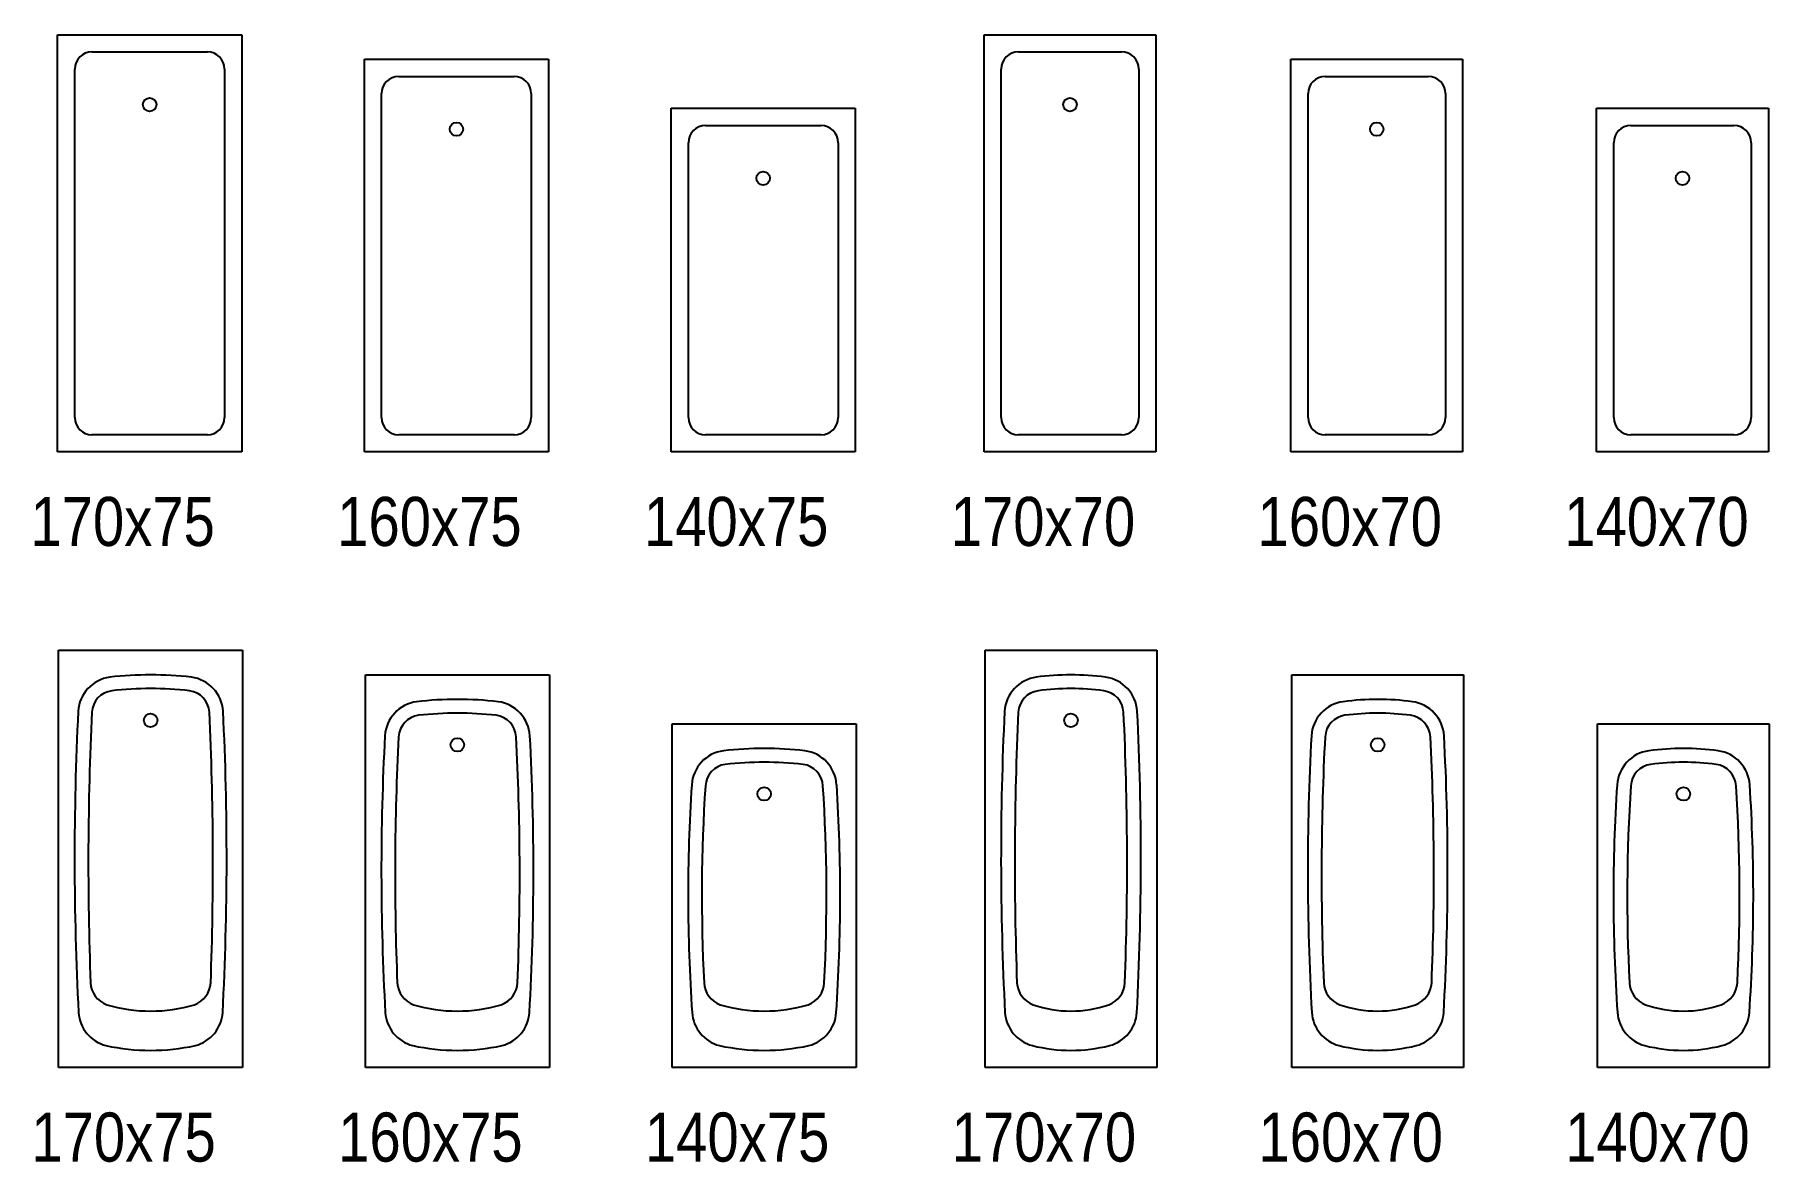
# Model space of a CAD drawing. Header units: millimetres. Extents: x 169.18 to 176.25, y 126.11 to 130.7.
import ezdxf

# ---------------------------------------------------------------- set-up
doc = ezdxf.new("R2010")
doc.units = ezdxf.units.MM
doc.layers.add('www.dwgautocad.com', color=7, linetype='Continuous')
doc.styles.get("Standard").update_dxf_attribs({"font": 'ARIALN.TTF'})

# ---------------------------------------------------------------- blocks, each defined once
blk = doc.blocks.new('A$C458A75AE')
blk.add_line((0.7, 0), (0, 0))
at = {"layer": 'www.dwgautocad.com'}
for p, q in [((0, 0), (0, 1.4)), ((0, 1.4), (0.7, 1.4)), ((0.7, 1.4), (0.7, 0))]:
    blk.add_line(p, q, dxfattribs=at)
blk.add_circle((0.35, 1.115), 0.0275, dxfattribs=at)
for centre, radius, start, end in [((0.2293, 1.1421), 0.15, 97.82457, 176.29967), ((0.35, 0.2256), 1.0744, 89.99969, 97.5485), ((0.35, 0.2256), 1.0744, 82.4515, 90.00031), ((0.4707, 1.1421), 0.15, 3.70033, 82.17543), ((0.2293, 1.1421), 0.094, 97.82457, 176.29967), ((0.35, 0.2256), 1.0184, 89.99968, 97.53274), ((0.35, 0.2256), 1.0184, 82.46726, 90.00032), ((0.4707, 1.1421), 0.094, 3.70033, 82.17543), ((7.065, 0.7), 7, 176.29967, 183.89471), ((7.065, 0.7), 6.944, 176.29967, 182.9309), ((-6.365, 0.7), 6.944, 357.0691, 3.70033), ((-6.365, 0.7), 7, 356.10529, 3.70033), ((0.23, 0.3501), 0.1, 182.9309, 250.22209), ((0.47, 0.3501), 0.1, 289.77791, 357.0691), ((0.2308, 0.2347), 0.15, 183.89471, 255.30141), ((0.35, 0.6989), 0.4689, 250.84815, 270.00446), ((0.35, 0.6989), 0.4689, 269.99554, 289.15185), ((0.4692, 0.2347), 0.15, 284.69859, 356.10529), ((0.35, 0.7092), 0.6392, 255.76212, 270.00181), ((0.35, 0.7092), 0.6392, 269.99819, 284.23788)]:
    blk.add_arc(centre, radius, start, end, dxfattribs=at)
blk = doc.blocks.new('A$C251D596E')
at = {"layer": 'www.dwgautocad.com'}
for p, q in [((0, 1.7), (0.7, 1.7)), ((0, 0), (0, 1.7)), ((0.7, 1.7), (0.7, 0)), ((0.7, 0), (0, 0))]:
    blk.add_line(p, q, dxfattribs=at)
blk.add_circle((0.35, 1.415), 0.0275, dxfattribs=at)
for centre, radius, start, end in [((0.2293, 1.4421), 0.15, 97.82457, 176.29967), ((0.35, 0.5256), 1.0744, 89.99969, 97.5485), ((0.35, 0.5256), 1.0744, 82.4515, 90.00031), ((0.4707, 1.4421), 0.15, 3.70033, 82.17543), ((0.2293, 1.4421), 0.094, 97.82457, 176.29967), ((0.35, 0.5256), 1.0184, 89.99968, 97.53274), ((0.35, 0.5256), 1.0184, 82.46726, 90.00032), ((0.4707, 1.4421), 0.094, 3.70033, 82.17543), ((12.3216, 0.8538), 12.2566, 177.20377, 182.94309), ((13.2155, 0.8326), 13.0945, 177.30557, 182.13423), ((-12.5155, 0.8326), 13.0945, 357.86577, 2.69443), ((-11.6216, 0.8538), 12.2566, 357.05691, 2.79623), ((0.23, 0.3501), 0.1, 182.9309, 250.22209), ((0.47, 0.3501), 0.1, 289.77791, 357.0691), ((0.2308, 0.2347), 0.15, 183.89471, 255.30141), ((0.35, 0.6989), 0.4689, 250.84815, 270.00446), ((0.35, 0.6989), 0.4689, 269.99554, 289.15185), ((0.4692, 0.2347), 0.15, 284.69859, 356.10529), ((0.35, 0.7092), 0.6392, 255.76212, 270.00181), ((0.35, 0.7092), 0.6392, 269.99819, 284.23788)]:
    blk.add_arc(centre, radius, start, end, dxfattribs=at)
blk = doc.blocks.new('A$C2E0C6F2E')
at = {"layer": 'www.dwgautocad.com'}
for p, q in [((0, 0), (0, 1.6)), ((0, 1.6), (0.7, 1.6)), ((0.7, 1.6), (0.7, 0)), ((0.7, 0), (0, 0))]:
    blk.add_line(p, q, dxfattribs=at)
blk.add_circle((0.35, 1.315), 0.0275, dxfattribs=at)
for centre, radius, start, end in [((0.2293, 1.3421), 0.15, 97.82457, 176.29967), ((0.35, 0.4256), 1.0744, 89.99969, 97.5485), ((0.35, 0.4256), 1.0744, 82.4515, 90.00031), ((0.4707, 1.3421), 0.15, 3.70033, 82.17543), ((0.2293, 1.3421), 0.094, 97.82457, 176.29967), ((0.35, 0.4256), 1.0184, 89.99968, 97.53274), ((0.35, 0.4256), 1.0184, 82.46726, 90.00032), ((0.4707, 1.3421), 0.094, 3.70033, 82.17543), ((10.4067, 0.8026), 10.3417, 176.95583, 183.20405), ((10.9502, 0.7884), 10.8292, 177.03708, 182.34688), ((-10.2502, 0.7884), 10.8292, 357.65312, 2.96292), ((-9.7067, 0.8026), 10.3417, 356.79595, 3.04417), ((0.23, 0.3501), 0.1, 182.9309, 250.22209), ((0.47, 0.3501), 0.1, 289.77791, 357.0691), ((0.2308, 0.2347), 0.15, 183.89471, 255.30141), ((0.35, 0.6989), 0.4689, 250.84815, 270.00446), ((0.35, 0.6989), 0.4689, 269.99554, 289.15185), ((0.4692, 0.2347), 0.15, 284.69859, 356.10529), ((0.35, 0.7092), 0.6392, 255.76212, 270.00181), ((0.35, 0.7092), 0.6392, 269.99819, 284.23788)]:
    blk.add_arc(centre, radius, start, end, dxfattribs=at)
blk = doc.blocks.new('A$C57724086')
at = {"layer": 'www.dwgautocad.com'}
for p, q in [((0, 0), (0, 1.7)), ((0, 1.7), (0.75, 1.7)), ((0.75, 1.7), (0.75, 0)), ((0.75, 0), (0, 0))]:
    blk.add_line(p, q, dxfattribs=at)
blk.add_circle((0.375, 1.415), 0.0275, dxfattribs=at)
for centre, radius, start, end in [((0.2293, 1.4421), 0.15, 97.82457, 176.29967), ((0.375, 0.1136), 1.4864, 89.99877, 96.41619), ((0.375, 0.1136), 1.4864, 83.58381, 90.00123), ((0.5207, 1.4421), 0.15, 3.70033, 82.17543), ((0.2293, 1.4421), 0.094, 97.82457, 176.29967), ((0.375, 0.1107), 1.4333, 89.99873, 96.34838), ((0.375, 0.1107), 1.4333, 83.65162, 90.00127), ((0.5207, 1.4421), 0.094, 3.70033, 82.17543), ((12.3216, 0.8538), 12.2566, 177.20377, 182.94309), ((13.2155, 0.8326), 13.0945, 177.30557, 182.13423), ((-12.4655, 0.8326), 13.0945, 357.86577, 2.69443), ((-11.5716, 0.8538), 12.2566, 357.05691, 2.79623), ((0.23, 0.3501), 0.1, 182.9309, 250.22209), ((0.52, 0.3501), 0.1, 289.77791, 357.0691), ((0.2308, 0.2347), 0.15, 183.89471, 255.30141), ((0.3748, 0.858), 0.628, 253.47012, 270.01863), ((0.3752, 0.858), 0.628, 269.98137, 286.52988), ((0.5192, 0.2347), 0.15, 284.69859, 356.10529), ((0.3749, 0.9245), 0.8545, 257.69314, 270.00758), ((0.3751, 0.9245), 0.8545, 269.99242, 282.30686)]:
    blk.add_arc(centre, radius, start, end, dxfattribs=at)
blk = doc.blocks.new('A$C10014F18')
at = {"layer": 'www.dwgautocad.com'}
for p, q in [((0, 0), (0, 1.6)), ((0, 1.6), (0.75, 1.6)), ((0.75, 1.6), (0.75, 0)), ((0.75, 0), (0, 0))]:
    blk.add_line(p, q, dxfattribs=at)
blk.add_circle((0.375, 1.315), 0.0275, dxfattribs=at)
for centre, radius, start, end in [((0.2293, 1.3421), 0.15, 97.82457, 176.29967), ((0.375, 0.0136), 1.4864, 89.99877, 96.41619), ((0.375, 0.0136), 1.4864, 83.58381, 90.00123), ((0.5207, 1.3421), 0.15, 3.70033, 82.17543), ((0.2293, 1.3421), 0.094, 97.82457, 176.29967), ((0.375, 0.0107), 1.4333, 89.99873, 96.34838), ((0.375, 0.0107), 1.4333, 83.65162, 90.00127), ((0.5207, 1.3421), 0.094, 3.70033, 82.17543), ((10.4067, 0.8026), 10.3417, 176.95583, 183.20405), ((10.9502, 0.7884), 10.8292, 177.03708, 182.34688), ((-10.2002, 0.7884), 10.8292, 357.65312, 2.96292), ((-9.6567, 0.8026), 10.3417, 356.79595, 3.04417), ((0.23, 0.3501), 0.1, 182.9309, 250.22209), ((0.52, 0.3501), 0.1, 289.77791, 357.0691), ((0.2308, 0.2347), 0.15, 183.89471, 255.30141), ((0.3748, 0.858), 0.628, 253.47012, 270.01863), ((0.3752, 0.858), 0.628, 269.98137, 286.52988), ((0.5192, 0.2347), 0.15, 284.69859, 356.10529), ((0.3749, 0.9245), 0.8545, 257.69314, 270.00758), ((0.3751, 0.9245), 0.8545, 269.99242, 282.30686)]:
    blk.add_arc(centre, radius, start, end, dxfattribs=at)
blk = doc.blocks.new('A$C60297D26')
at = {"layer": 'www.dwgautocad.com'}
for p, q in [((0, 0), (0, 1.4)), ((0, 1.4), (0.75, 1.4)), ((0.75, 1.4), (0.75, 0)), ((0.75, 0), (0, 0))]:
    blk.add_line(p, q, dxfattribs=at)
blk.add_circle((0.375, 1.115), 0.0275, dxfattribs=at)
for centre, radius, start, end in [((0.2293, 1.1421), 0.15, 97.82457, 176.29967), ((0.375, -0.1864), 1.4864, 89.99877, 96.41619), ((0.375, -0.1864), 1.4864, 83.58381, 90.00123), ((0.5207, 1.1421), 0.15, 3.70033, 82.17543), ((0.2293, 1.1421), 0.094, 97.82457, 176.29967), ((0.375, -0.1893), 1.4333, 89.99873, 96.34838), ((0.375, -0.1893), 1.4333, 83.65162, 90.00127), ((0.5207, 1.1421), 0.094, 3.70033, 82.17543), ((7.065, 0.7), 7, 176.29967, 183.89471), ((7.065, 0.7), 6.944, 176.29967, 182.9309), ((-6.315, 0.7), 6.944, 357.0691, 3.70033), ((-6.315, 0.7), 7, 356.10529, 3.70033), ((0.23, 0.3501), 0.1, 182.9309, 250.22209), ((0.52, 0.3501), 0.1, 289.77791, 357.0691), ((0.2308, 0.2347), 0.15, 183.89471, 255.30141), ((0.3748, 0.858), 0.628, 253.47012, 270.01863), ((0.3752, 0.858), 0.628, 269.98137, 286.52988), ((0.5192, 0.2347), 0.15, 284.69859, 356.10529), ((0.3749, 0.9245), 0.8545, 257.69314, 270.00758), ((0.3751, 0.9245), 0.8545, 269.99242, 282.30686)]:
    blk.add_arc(centre, radius, start, end, dxfattribs=at)
blk = doc.blocks.new('A$C730314E0')
at = {"layer": 'www.dwgautocad.com'}
for p, q in [((0, 0), (0, 1.7)), ((0, 1.7), (0.75, 1.7)), ((0.75, 1.7), (0.75, 0)), ((0.14, 1.63), (0.61, 1.63)), ((0.07, 0.14), (0.07, 1.56)), ((0.68, 1.56), (0.68, 0.14)), ((0.61, 0.07), (0.14, 0.07)), ((0.75, 0), (0, 0))]:
    blk.add_line(p, q, dxfattribs=at)
blk.add_circle((0.375, 1.415), 0.0275, dxfattribs=at)
for centre, start, end in [((0.14, 1.56), 90, 180), ((0.61, 1.56), 0, 90), ((0.14, 0.14), 180, 270), ((0.61, 0.14), 270, 0)]:
    blk.add_arc(centre, 0.07, start, end, dxfattribs=at)
blk = doc.blocks.new('A$C48AD034D')
at = {"layer": 'www.dwgautocad.com'}
for p, q in [((0, 0), (0, 1.6)), ((0, 1.6), (0.75, 1.6)), ((0.75, 1.6), (0.75, 0)), ((0.14, 1.53), (0.61, 1.53)), ((0.07, 0.14), (0.07, 1.46)), ((0.68, 1.46), (0.68, 0.14)), ((0.61, 0.07), (0.14, 0.07)), ((0.75, 0), (0, 0))]:
    blk.add_line(p, q, dxfattribs=at)
blk.add_circle((0.375, 1.315), 0.0275, dxfattribs=at)
for centre, start, end in [((0.14, 1.46), 90, 180), ((0.61, 1.46), 0, 90), ((0.14, 0.14), 180, 270), ((0.61, 0.14), 270, 0)]:
    blk.add_arc(centre, 0.07, start, end, dxfattribs=at)
blk = doc.blocks.new('A$C2AC761FE')
at = {"layer": 'www.dwgautocad.com'}
for p, q in [((0, 0), (0, 1.4)), ((0, 1.4), (0.75, 1.4)), ((0.75, 1.4), (0.75, 0)), ((0.14, 1.33), (0.61, 1.33)), ((0.07, 0.14), (0.07, 1.26)), ((0.68, 1.26), (0.68, 0.14)), ((0.61, 0.07), (0.14, 0.07)), ((0.75, 0), (0, 0))]:
    blk.add_line(p, q, dxfattribs=at)
blk.add_circle((0.375, 1.115), 0.0275, dxfattribs=at)
for centre, start, end in [((0.14, 1.26), 90, 180), ((0.61, 1.26), 0, 90), ((0.14, 0.14), 180, 270), ((0.61, 0.14), 270, 0)]:
    blk.add_arc(centre, 0.07, start, end, dxfattribs=at)
blk = doc.blocks.new('A$C585B726C')
at = {"layer": 'www.dwgautocad.com'}
for p, q in [((0, 1.7), (0.7, 1.7)), ((0, 0), (0, 1.7)), ((0.7, 1.7), (0.7, 0)), ((0.14, 1.63), (0.56, 1.63)), ((0.07, 0.14), (0.07, 1.56)), ((0.63, 1.56), (0.63, 0.14)), ((0.56, 0.07), (0.14, 0.07)), ((0.7, 0), (0, 0))]:
    blk.add_line(p, q, dxfattribs=at)
blk.add_circle((0.35, 1.415), 0.0275, dxfattribs=at)
for centre, start, end in [((0.14, 1.56), 90, 180), ((0.56, 1.56), 360, 90), ((0.14, 0.14), 180, 270), ((0.56, 0.14), 270, 360)]:
    blk.add_arc(centre, 0.07, start, end, dxfattribs=at)
blk = doc.blocks.new('A$C792F40B0')
at = {"layer": 'www.dwgautocad.com'}
for p, q in [((0, 0), (0, 1.6)), ((0, 1.6), (0.7, 1.6)), ((0.7, 1.6), (0.7, 0)), ((0.14, 1.53), (0.56, 1.53)), ((0.07, 0.14), (0.07, 1.46)), ((0.63, 1.46), (0.63, 0.14)), ((0.56, 0.07), (0.14, 0.07)), ((0.7, 0), (0, 0))]:
    blk.add_line(p, q, dxfattribs=at)
blk.add_circle((0.35, 1.315), 0.0275, dxfattribs=at)
for centre, start, end in [((0.14, 1.46), 90, 180), ((0.56, 1.46), 0, 90), ((0.14, 0.14), 180, 270), ((0.56, 0.14), 270, 0)]:
    blk.add_arc(centre, 0.07, start, end, dxfattribs=at)
blk = doc.blocks.new('A$C06BD0F1A')
at = {"layer": 'www.dwgautocad.com'}
for p, q in [((0, 0), (0, 1.4)), ((0, 1.4), (0.7, 1.4)), ((0.7, 1.4), (0.7, 0)), ((0.14, 1.33), (0.56, 1.33)), ((0.07, 0.14), (0.07, 1.26)), ((0.63, 1.26), (0.63, 0.14)), ((0.56, 0.07), (0.14, 0.07)), ((0.7, 0), (0, 0))]:
    blk.add_line(p, q, dxfattribs=at)
blk.add_circle((0.35, 1.115), 0.0275, dxfattribs=at)
for centre, start, end in [((0.14, 1.26), 90, 180), ((0.56, 1.26), 0, 90), ((0.14, 0.14), 180, 270), ((0.56, 0.14), 270, 0)]:
    blk.add_arc(centre, 0.07, start, end, dxfattribs=at)

msp = doc.modelspace()

# ---------------------------------------------------------------- block references
at = {"layer": 'www.dwgautocad.com', "color": 7}
for name, p in [('A$C730314E0', (169.2708, 129.0004)), ('A$C585B726C', (173.0458, 129.0004)), ('A$C48AD034D', (170.5208, 129.0004)), ('A$C792F40B0', (174.2958, 129.0004)), ('A$C2AC761FE', (171.7708, 129.0004)), ('A$C06BD0F1A', (175.5414, 129.0004)), ('A$C57724086', (169.2747, 126.4919)), ('A$C251D596E', (173.0497, 126.4919)), ('A$C10014F18', (170.5247, 126.4919)), ('A$C2E0C6F2E', (174.2997, 126.4919)), ('A$C60297D26', (171.7747, 126.4919)), ('A$C458A75AE', (175.5453, 126.4919))]:
    msp.add_blockref(name, p, dxfattribs=at)

# ---------------------------------------------------------------- texts
for s, p in [('170x75', (169.1599, 128.6171)), ('160x75', (170.4099, 128.6171)), ('140x75', (171.6599, 128.6171)), ('170x70', (172.9099, 128.6171)), ('160x70', (174.1599, 128.6171)), ('140x70', (175.4099, 128.6171)), ('170x75', (169.1638, 126.1086)), ('160x75', (170.4138, 126.1086)), ('140x75', (171.6638, 126.1086)), ('170x70', (172.9138, 126.1086)), ('160x70', (174.1638, 126.1086)), ('140x70', (175.4138, 126.1086))]:
    msp.add_text(s, height=0.2, dxfattribs=at).set_placement(p)

doc.saveas('drawing.dxf')
